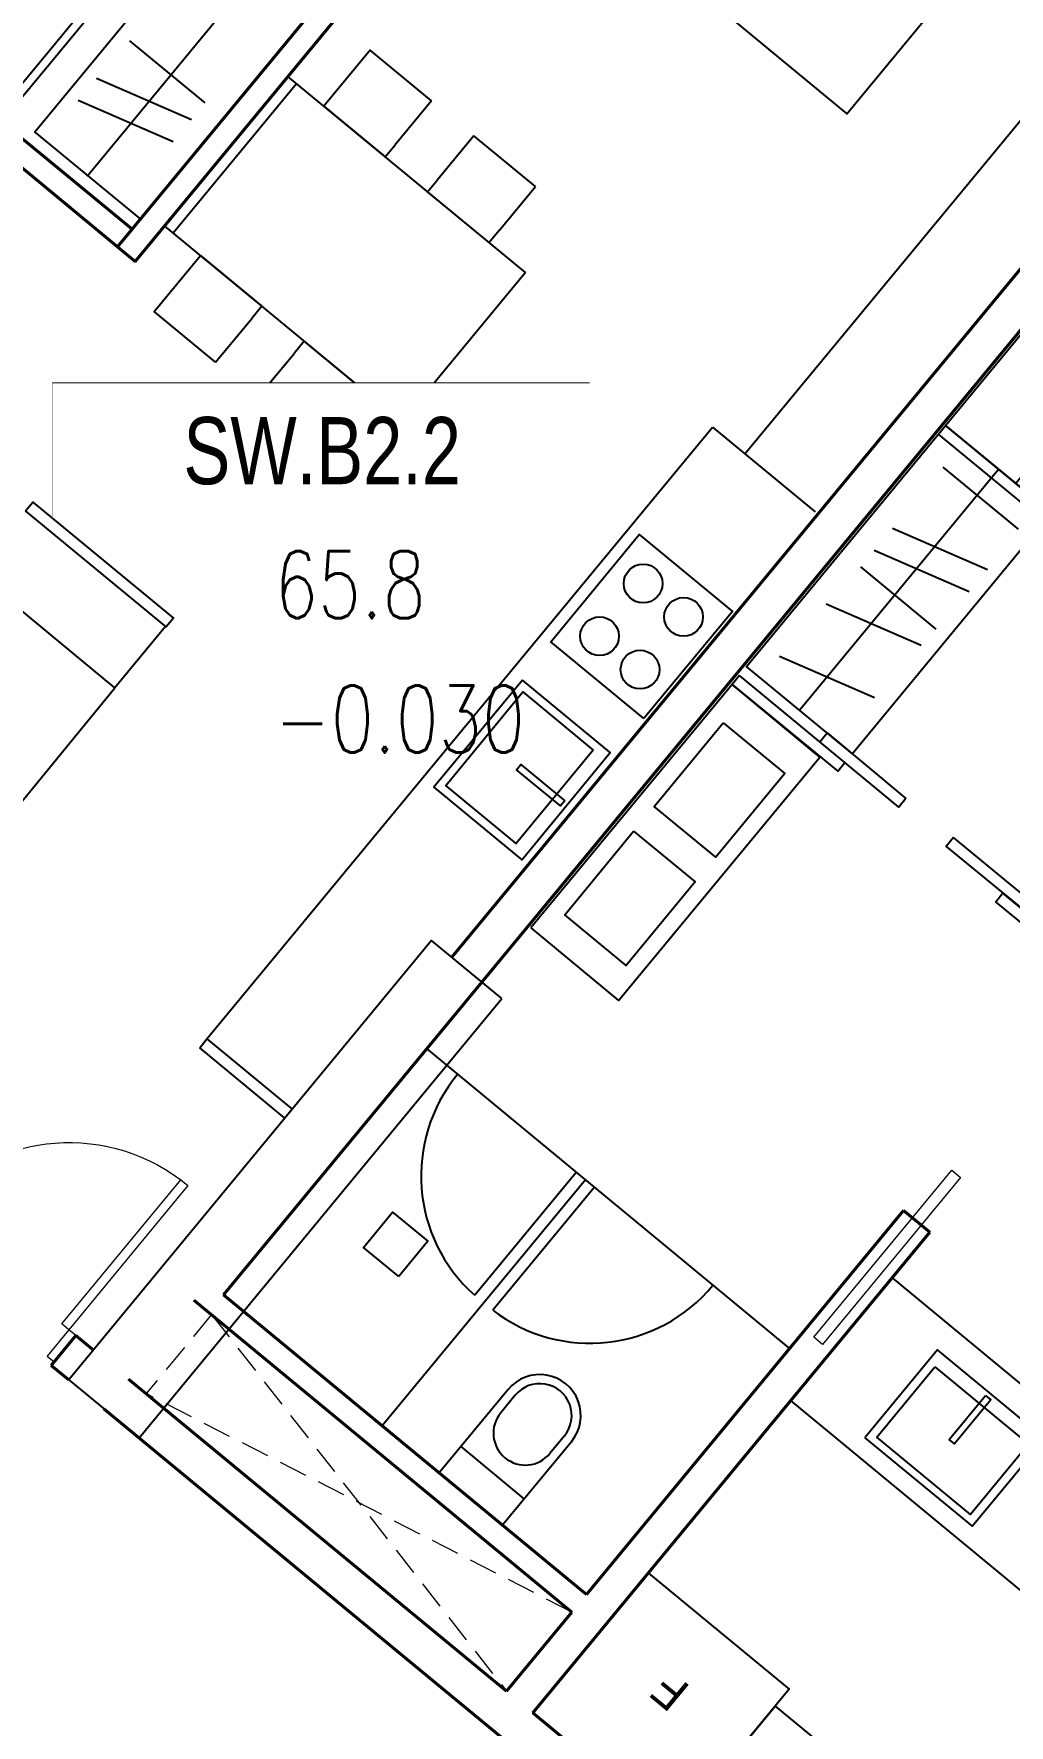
# Model space of a CAD drawing. Header units: millimetres. Extents: x -361702973 to 361248309, y -278557090 to 278849308.
# Drawn here: x 98568 to 102847, y 115868 to 123289 of the extents above; entities that cross this region are included whole.
import ezdxf
from ezdxf.enums import TextEntityAlignment as Align
from ezdxf.xclip import XClip

# ---------------------------------------------------------------- set-up
doc = ezdxf.new("R2010")
doc.units = ezdxf.units.MM
doc.header["$MEASUREMENT"] = 0
doc.header["$XCLIPFRAME"] = 0
doc.set_wipeout_variables(frame=1)
doc.linetypes.add('HIDDEN', pattern=[0.375, 0.25, -0.125])
doc.linetypes.add('TYPICAL 2 +1 BEDROOM FRONT$0$DASHED2', pattern=[9.524999999999999, 6.35, -3.175])
for name, color, linetype in [('A-ANNO-DIMS', 50, 'Continuous'), ('A-ANNO-ROOM', 50, 'Continuous'), ('A-DRAIN', 251, 'Continuous'), ('A-FURNITURE', 251, 'Continuous'), ('A-UNIT', 1, 'Continuous'), ('TYPICAL 1 BEDROOM$0$A-_DOOR----_E-', 32, 'Continuous'), ('TYPICAL 2 +1 BEDROOM FRONT$0$A-_DOOR----_E-', 32, 'Continuous')]:
    doc.layers.add(name, color=color, linetype=linetype)
doc.layers.add('A-COLUMN-OPTION 2', color=7, linetype='Continuous', true_color=0x2644ed)
for name, color, linetype, lineweight in [('KT-Chuviet', 255, 'Continuous', 15), ('KT-lomo nuoc', 3, 'HIDDEN', 5), ('KT-Net cat', 1, 'Continuous', 40), ('KT-Net cua', 87, 'Continuous', 9), ('KT-Net thay', 7, 'Continuous', 15), ('KT-Net truc', 18, 'Continuous', 15)]:
    doc.layers.add(name, color=color, linetype=linetype, lineweight=lineweight)
doc.styles.add('220126_HDN_HBA typical plan$0$210902_YS plan 330pm ver13$0$01 Level 1$0$CENTURY GOTHIC', font='GOTHIC.TTF')
doc.styles.add('220126_HDN_HBA typical plan$0$211210_HDN_HBA_TYPICAL PLAN CORE OPT 1$0$HBA-Text', font='GOTHIC.TTF')
doc.styles.add('font unicode ccu', font='arial.ttf')
doc.styles.add('ROMANS', font='ROMANS.SHX')

# ---------------------------------------------------------------- blocks, each defined once
blk = doc.blocks.new('A$C21AF0CCA')
at = {"layer": 'A-ANNO-ROOM', "insert": (1197.56892258345, 814.6835720778872), "char_height": 600, "attachment_point": 2, "rotation": 0.10542954816276216, "style": '220126_HDN_HBA typical plan$0$211210_HDN_HBA_TYPICAL PLAN CORE OPT 1$0$HBA-Text'}
blk.add_mtext_dynamic_manual_height_columns('A2a+', width=722857412.8743668, gutter_width=9765.624999999996, heights=[0], dxfattribs=at)
blk = doc.blocks.new('qweewe')
for p, q in [((-226617.649540008, -3043559.718917042, 0.0008727778800783348), (-226617.6495399146, -3043199.718917044, 0.0008727778800783348)), ((-226142.6495399146, -3043199.718917163, 0.0008727778800783348), (-226617.6495399146, -3043199.718917044, 0.0008727778800783348)), ((-226467.6495400079, -3043559.718917079, 0.0008727778800783348), (-226467.6495399145, -3043199.718917081, 0.0008727778800783348)), ((-226142.649539925, -3043239.718917165, 0.0008727778800783348), (-226242.649539925, -3043239.718917139, 0.0008727778800783348)), ((-226142.649540008, -3043559.718917165, 0.0008727778800783348), (-226617.649540008, -3043559.718917042, 0.0008727778800783348)), ((-226142.6495399976, -3043519.718917165, 0.0008727778800783348), (-226242.6495399976, -3043519.718917141, 0.0008727778800783348))]:
    blk.add_line(p, q)
for centre, radius, start, end in [((-226142.6495399613, -3043379.718917165, 0.0008727778800783348), 179.9999999999927, 269.9999999833247, 89.99999998332474), ((-226242.6495399613, -3043379.718917141, 0.0008727778800783348), 139.9999999999927, 89.99999998332474, 269.9999999833247), ((-226142.6495399613, -3043379.718917165, 0.0008727778800783348), 139.9999999999927, 269.9999999833247, 89.99999998332474)]:
    blk.add_arc(centre, radius, start, end)
blk = doc.blocks.new('*U320')
at = {"layer": 'KT-lomo nuoc', "ltscale": 500}
for p, q in [((286.5388147618742, 346.9712609546762), (1580.689208698629, -1305.3527865231)), ((1867.228023460504, -958.3722285160849), (1.734723475976807e-18, -0.009297052340116354))]:
    blk.add_line(p, q, dxfattribs=at)
blk.add_lwpolyline([(286.5388147618742, 346.9712609546762), (1867.228023460504, -958.3722285160849), (1580.689208698629, -1305.3527865231), (1.734723475976807e-18, -0.009297052340116354)], close=True, dxfattribs=at)
blk = doc.blocks.new('Condo-1BR')
at = {"layer": 'A-FURNITURE'}
for p, q in [((5411.055840596135, -2120.200336255104, -0.01477608142659859), (5410.863993243773, -719.9327019271441, 0.02090357550193681)), ((5359.512887455094, -2119.515569239884, -0.01161456940583658), (5359.524630255539, -1419.962140357093, -0.01161456940583659)), ((5462.598417529407, -2119.515569239884, -0.01161456940583657), (5462.586674732695, -1419.962140357035, -0.01161456940583658)), ((6313.856752035077, -2120.190756636963), (4247.4358745141, -2118.864804547571)), ((5998.759503087058, -4305.795953592227), (5998.762620406203, -5678.303684325801, 0.02739510591846444)), ((6217.214063614556, -4433.921463312639), (5780.31990722011, -4559.395156757906)), ((6206.016192987547, -4741.21754836847, -0.1498657787379717), (5769.122036604138, -4866.691241808061, -0.1498657787379716)), ((6193.037527922468, -4961.892595637444, -0.1498657787379716), (5764.798955727296, -4961.88980066395, -0.1498657787379716)), ((6193.036906670728, -5057.079224571527, -0.1498657787379717), (5756.142750279905, -5182.552918020665, -0.1498657787379717)), ((6193.036087725355, -5182.555769480619, -0.1498657787379716), (5756.141931330705, -5308.029462924256, -0.1498657787379716)), ((6193.034382332044, -5529.333378855023, -0.1498657787379716), (5764.795810136908, -5529.330583885283, -0.1498657787379717))]:
    blk.add_line(p, q, dxfattribs=at)
for points in [[(2149.485901046632, -169.2608531813894), (3298.686467926986, -169.2642823445785), (3298.686467925305, -869.2642823446367), (2149.485901050313, -869.2608531831938)], [(3298.686467926171, -169.4885580332775), (4098.686467926054, -169.4885580368282), (4098.686467926178, -965.6542381139298), (3298.68646792612, -965.6542381138133)], [(6299.790511235828, -2820.105792043294), (5799.791062681223, -2819.292320038803), (5798.559973021976, -4204.984443323658), (6298.559421570899, -4205.797915330244)], [(4798.774712355764, -4255.787115365209), (4798.774712357583, -4205.787115368905), (4198.558858306998, -4206.974892925442), (4198.558858301447, -4256.974892930855)], [(6298.7743862848, -4255.797915328323), (6298.774386284742, -4205.797915328236), (5698.55853223423, -4206.985692888527), (5698.558532234201, -4256.985692886548)], [(5121.738166198091, -4305.787115366984), (5121.738166200041, -4255.787115368963), (4671.73816619991, -4256.974892929051), (4671.738166201838, -4306.974892927363)], [(5391.917154719915, -4305.787115367159), (5391.917154714451, -4255.787115368963), (5841.712903546097, -4256.985692888469), (5841.712903544227, -4306.985692892224)], [(6298.762457404147, -5678.305642325286), (6298.76325407996, -4305.797911619622), (5698.763580076375, -4305.793995613174), (5698.762783404374, -5678.301726320788)], [(6298.765101969111, -5678.31644230141), (6298.765101969169, -5628.316442303272), (5698.549247918621, -5629.504219861556), (5698.549247920339, -5679.504219859751)]]:
    blk.add_lwpolyline(points, close=True, dxfattribs=at)
for points, elevation in [([(5772.303291036151, -1271.397744916641), (5972.303291036158, -1271.397744912887), (5972.303291036085, -1471.397744914837), (5772.303291038072, -1471.397744916467)], 0.003973369906323977), ([(3744.322076067379, -2028.212804423558), (3134.322076065393, -2028.212804423645), (3134.322076067227, -2528.212804423645), (3744.322076067197, -2528.212804419862)], -0.0413105883817479), ([(3705.322076065371, -2463.212804421695), (3173.322076067256, -2463.212804419862), (3173.32207606548, -2063.212804421724), (3705.322076069111, -2063.212804419833)], -0.04131058838174795), ([(3454.322076065509, -2508.212804417941), (3424.322076067248, -2508.212804421753), (3424.322076069169, -2258.212804419891), (3454.322076065444, -2258.212804421753)], -0.04131058838174791), ([(6221.808142608097, -3433.946425331495), (5871.80846416764, -3434.420950675179), (5871.164465500085, -2959.421387323731), (6221.164143938528, -2958.946861991339)], 9.393739839936205e-07), ([(6221.82224746688, -4050.927057811437), (5871.822569026452, -4051.401583155151), (5871.178570358876, -3576.402019803791), (6221.178248797354, -3575.927494471252)], 9.39373984033343e-07), ([(6300.132407725578, -6499.91160844345), (5900.132407723613, -6499.909549460688), (5900.132163343951, -5678.303316438629), (6300.132163342023, -5678.305375417549)], 0.02739510591846442)]:
    blk.add_lwpolyline(points, close=True, dxfattribs=dict(at, elevation=elevation))
at = {"layer": 'A-FURNITURE', "elevation": 0.04430689783758156}
blk.add_lwpolyline([(4097.342054657391, -1946.14538368574), (2149.102658768978, -1946.078796135291), (2149.102658770898, -2646.078796137037), (4097.342054655463, -2646.145383689349), (4097.342054657303, -1946.145383685653)], dxfattribs=at)
at = {"layer": 'A-FURNITURE'}
for centre, start, end in [((5384.51288744765, -2119.515988895582, -0.01161456940583658), 92.0457514419217, 179.9990382239874), ((5437.598417534944, -2119.515988893836, -0.01161456940583657), 0.0009617760125485436, 87.95424855807833)]:
    blk.add_arc(centre, 699.9999999999995, start, end, dxfattribs=at)
at = {"layer": 'KT-Net cat'}
for p, q in [((2050.067573193621, 0.647935363376746, -4.843374779673649e-09), (6399.623244326955, 0.3581381723342929, -4.721180644799909e-09)), ((2050.06757265365, -169.3520650139835, -4.846184108042125e-09), (4098.68647034435, -169.4885580368864, -4.846183948406556e-09)), ((4098.686439071833, -169.9216299261025), (4098.504210598388, -2904.982268492662)), ((4248.686467593114, -169.4985520641494), (4248.656485511005, -619.4985510653642)), ((4248.686467593114, -169.4985520641494, -4.846183936710725e-09), (6399.426311867843, -169.6418490839715, -4.846183769140503e-09)), ((4248.401243819499, -619.4985340594139, -4.846183907742197e-09), (6398.905020064376, -619.6418153507402, -4.846183740192305e-09)), ((4248.394581134533, -719.4985338373517, -4.846183901318299e-09), (6313.898357568061, -719.6361518465856, -5.247612349011339e-09)), ((4248.649822825952, -719.4985508433892), (4248.504210855193, -2904.983411547844)), ((6313.898357568054, -719.6361518465274, -5.247612349011339e-09), (6313.273397722056, -10099.63613102454, -4.846183136623732e-09)), ((4248.504210855193, -2904.983411547844), (4098.504210598388, -2904.982268492662))]:
    blk.add_line(p, q, dxfattribs=at)
at = {"layer": 'KT-Net cua', "elevation": -0.01005443388242633}
blk.add_lwpolyline([(4148.263569348608, -2225.881722525082), (4198.263569350507, -2225.881722525141), (4198.263569346731, -3175.881722534337), (4148.263569348601, -3175.881722530728)], close=True, dxfattribs=at)
at = {"layer": 'A-FURNITURE', "rotation": 270.0009617747953}
blk.add_blockref('qweewe', (3048289.673742119, -227286.4979680309, -0.0008727778774400903), dxfattribs=at)
at = {"layer": 'KT-lomo nuoc', "linetype": 'HIDDEN', "xscale": -1, "rotation": 140.4450093025148}
blk.add_blockref('*U320', (4248.686467593106, -169.4985520642076), dxfattribs=at)
at = {"layer": 'A-FURNITURE', "insert": (3756.30800351566, -624.7452108455764, 4.846155641283745e-09), "char_height": 149.9999999999999, "width": 310.8634934604631, "attachment_point": 6, "style": '220126_HDN_HBA typical plan$0$210902_YS plan 330pm ver13$0$01 Level 1$0$CENTURY GOTHIC'}
blk.add_mtext('F', dxfattribs=at)
blk = doc.blocks.new('*U144')
at = {"layer": 'TYPICAL 2 +1 BEDROOM FRONT$0$A-_DOOR----_E-'}
for points in [[(79.99999999912372, 920), (39.9999999991237, 920), (39.99999999912325, 0), (79.99999999912325, 0)], [(0, 0), (0, 0), (0, 0), (39.99999999912325, 0), (39.99999999912325, -42), (49.99999999912689, -42), (49.99999999912689, -100), (0, -100), (0, -100), (0, -100)], [(1000, 0), (1000, 0), (1000, 0), (960.0000000008731, 0), (960.0000000008731, -42), (950.0000000008731, -42), (950.0000000008731, -100), (1000, -100), (1000, -100), (1000, -100)]]:
    blk.add_lwpolyline(points, close=True, dxfattribs=at)
at = {"layer": 'TYPICAL 2 +1 BEDROOM FRONT$0$A-_DOOR----_E-', "color": 8, "linetype": 'TYPICAL 2 +1 BEDROOM FRONT$0$DASHED2', "ltscale": 0.1}
blk.add_arc((39.99999999912325, 0), 920.0000000017498, 0, 90, dxfattribs=at)
blk = doc.blocks.new('*U28')
at = {"color": 0}
for points in [[(-1100, -150), (-1100, 0), (-1060, 0), (-1060, -150)], [(-40, -150), (-40, 0), (0, 0), (0, -150)], [(-1020, -150), (-1060, -150), (-1060, -350.9565185792744), (-1020, -350.9565185792744)], [(-40, -150), (-80, -150), (-80, -970), (-40, -970)]]:
    blk.add_lwpolyline(points, close=True, dxfattribs=at)
for centre, radius, start, end in [((-1060.538708044109, -150.4191404617477), 200.5381016879552, 270.1539145637665, 0.05069369801717966), ((-41.53932015914406, -152.4398411269907), 818.4643164306439, 179.8292010983319, 267.3066065333389)]:
    blk.add_arc(centre, radius, start, end, dxfattribs=at)
blk = doc.blocks.new('condotel corner')
at = {"layer": 'A-COLUMN-OPTION 2', "elevation": 8.041757009318141e-08}
blk.add_lwpolyline([(12458977.22684532, 621184.85618327), (12458668.80437829, 621439.5630379729), (12457076.8865364, 619511.9226190522), (12457385.30900343, 619257.2157643475)], close=True, dxfattribs=at)
at = {"layer": 'A-DRAIN'}
for points, elevation in [([(12459600.27511157, 622413.7214838102), (12459191.61534298, 622751.2080665644), (12459580.04329672, 623221.5523285217), (12459988.7030653, 622884.0657457694)], 0.1111634137322391), ([(12459067.50646231, 622582.8358274604), (12458679.07850857, 622112.4915655031), (12459064.60659215, 621794.107996866), (12459453.03454589, 622264.4522588233)], 0.04131066801288475), ([(12459378.08197667, 622275.7709322273), (12459039.32185964, 621865.5690513066), (12458730.89939278, 622120.2759062162), (12459069.65950981, 622530.4777871369)], 0.04131066748414075), ([(12459252.95095273, 622053.5813130977), (12459233.84793861, 622030.4496280848), (12459041.08389683, 622189.6414124033), (12459060.18691095, 622212.7730974163)], 0.04131066803770841)]:
    blk.add_lwpolyline(points, close=True, dxfattribs=dict(at, elevation=elevation))
for centre in [(12459597.00281551, 623006.5235520251, 0.111160433977777), (12459774.34573395, 622860.0671104532, 0.1111604342632491), (12459405.97267433, 622775.2067018825, 0.1111604343501319), (12459583.31559277, 622628.7502603106, 0.111160434635604)]:
    blk.add_circle(centre, 85.00000000000004, dxfattribs=at)
at = {"layer": 'A-FURNITURE'}
for p, q in [((12460043.66749309, 623575.2447044261, 8.492973365535063e-08), (12463213.39884985, 627413.446726992, 8.492973365534775e-08)), ((12458115.05462025, 625952.110098768, 8.046147637259394e-08), (12457157.25595914, 624792.3936124276, -0.1390940729820165)), ((12457675.63555389, 625115.0193009246, -0.2341696398830592), (12457345.44134135, 625387.7097054664, -0.2341696398830592)), ((12457615.0233577, 625041.6254592035, -0.2341696398830592), (12457198.25589933, 625223.0780350324, -0.2341696398830594)), ((12458076.69866879, 625199.6742507932, 8.046147637053025e-08), (12457535.44660255, 624544.276508356, 8.151648133087643e-08)), ((12459080.43661392, 624370.7497649223, 8.033994334863532e-08), (12458038.14585905, 625231.5126088576, 8.232583631780218e-08)), ((12457535.12338603, 624944.8765168451, -0.2341696398830594), (12457118.35592765, 625126.329092674, -0.2341696398830592)), ((12458668.88128733, 625124.3239408445, -0.0008737684468452719), (12458509.68950315, 624931.5598989532, -0.0008737681365494949)), ((12458854.57218023, 624970.9734286994, -0.0008737681479352716), (12458695.38039604, 624778.2093868081, -0.0008737678376394947)), ((12459124.44183888, 624748.1049308341, -0.0008737677135211841), (12458854.57218023, 624970.9734286976, -0.0008737681479352716)), ((12458965.25005469, 624555.3408889447, -0.0008737674032254075), (12459124.44183888, 624748.104930836, -0.0008737677135211841)), ((12458539.18454751, 623715.3520226174, 8.1394947996406e-08), (12457496.89379281, 624576.1148664204, 8.338084195815995e-08)), ((12459080.43661374, 624370.7497650546, 0.0008739314050511241), (12458539.18454751, 623715.3520226174, 0.0008739324600560841)), ((12457721.39329892, 623977.0184110769, -0.0008737666000067391), (12457880.5850831, 624169.7824529682, -0.0008737669103025152)), ((12457907.08419182, 623823.6678989299, -0.0008737663010967388), (12458066.275976, 624016.431940825, -0.000873766611392515)), ((12458176.95385047, 623600.7994010702, -0.0008737658666826516), (12457907.08419182, 623823.6678989299, -0.0008737663010967388)), ((12458336.14563465, 623793.5634429597, -0.0008737661769784282), (12458176.95385047, 623600.7994010702, -0.0008737658666826516)), ((12457683.36491355, 621008.1064541016, 7.971676650588968e-08), (12459900.84037758, 623693.2295301924, 7.97167665058833e-08)), ((12459900.84037758, 623693.2295301941, 7.971676650586806e-08), (12460351.86694881, 623320.6561555179, 8.046147637050693e-08)), ((12457501.25473864, 622818.514453875, 8.046151068322462e-08), (12457278.62852906, 622548.9381801382, 8.046151053149146e-08)), ((12457683.36491355, 621008.106454103, 7.971676650587274e-08), (12458057.39795714, 620699.2159323613, 8.046151034444864e-08))]:
    blk.add_line(p, q, dxfattribs=at)
for points, elevation in [([(12459485.47740053, 626071.4258380227), (12459400.48724621, 625968.5119486426), (12460490.84366367, 625068.0546756492), (12461990.91637294, 626884.4805675365), (12461717.35296789, 627110.3994998795)], 8.453373808740476e-08), ([(12458668.88128733, 625124.3239408445), (12458399.01162869, 625347.1924387029), (12458195.8936676, 625101.2385450501), (12458465.76332625, 624878.3700471886), (12458509.68950315, 624931.5598989532)], -0.0008737681365485304), ([(12458965.25005469, 624555.3408889447), (12458921.3238778, 624502.1510371801), (12458651.45421915, 624725.0195350435), (12458695.38039604, 624778.2093868081)], -0.0008737678376385302), ([(12457721.39329892, 623977.0184110769), (12457451.52364028, 624199.8869089348), (12457654.64160135, 624445.840802598), (12457924.51126, 624222.9723047346), (12457880.5850831, 624169.7824529682)], -0.0008737669103015507), ([(12458336.14563465, 623793.5634429615), (12458380.07181155, 623846.7532947261), (12458110.2021529, 624069.6217925858), (12458066.275976, 624016.431940825)], -0.0008737666113915504)]:
    blk.add_lwpolyline(points, dxfattribs=dict(at, elevation=elevation))
for points, elevation in [([(12457391.16758759, 624604.5248842165), (12458346.02345517, 625761.3648408111), (12457883.39249958, 626143.4279347397), (12456928.53663199, 624986.5879781377)], 8.041757067253214e-08), ([(12456772.06151517, 621929.5189402329), (12457278.62843283, 622548.9382596074), (12456664.7399748, 623055.9104000947), (12456155.21658112, 622438.9326496406)], 8.041757041491474e-08)]:
    blk.add_lwpolyline(points, close=True, dxfattribs=dict(at, elevation=elevation))
at = {"layer": 'KT-Net cat'}
for p, q in [((12458757.47586754, 621366.3347901235, 8.046151041190728e-08), (12463596.90610698, 627226.3616638398, 8.046151100446976e-08)), ((12457108.03133173, 619706.6788798058, 8.046151024408388e-08), (12456999.78091848, 619575.5993313183, 8.046151023082919e-08)), ((12457185.13694848, 619643.0021661308, 8.04615102376449e-08), (12457108.03133173, 619706.6788798057, 8.046151024408388e-08)), ((12457076.88653524, 619511.9226176433, 8.046151022439024e-08), (12456999.78091848, 619575.5993313182, 8.046151023082919e-08))]:
    blk.add_line(p, q, dxfattribs=at)
at = {"layer": 'KT-Net cat', "elevation": 8.041757108907411e-08}
blk.add_lwpolyline([(12461128.30308362, 628973.3589441492), (12457368.12383969, 624420.1883731137), (12457291.01822293, 624483.8650867871), (12461108.06462969, 629105.8956596453)], dxfattribs=at)
at = {"layer": 'KT-Net cat', "elevation": 0.03197774439438866}
blk.add_lwpolyline([(12456814.95645309, 625006.7087087189), (12456751.27890572, 624929.6020824418), (12457291.01822302, 624483.865086715), (12457354.69577039, 624560.9717129921)], close=True, dxfattribs=at)
at = {"layer": 'TYPICAL 1 BEDROOM$0$A-_DOOR----_E-'}
for points, elevation in [([(12456887.37788367, 623325.5008404115), (12456919.21624051, 623364.0536487913), (12457536.06117457, 622854.639939391), (12457504.22281773, 622816.0871310094)], 7.794979204969495e-08), ([(12457651.52655671, 620969.5536457237), (12457683.36491355, 621008.1064541035), (12458057.39767746, 620699.2155930474), (12458025.55932062, 620660.6627846658)], 8.041757023509715e-08)]:
    blk.add_lwpolyline(points, close=True, dxfattribs=dict(at, elevation=elevation))
at = {"layer": 'KT-Net cua', "xscale": -1}
for name, p, rotation in [('*U144', (12456814.95561939, 625006.7076991986, 0.03197774439435432), 320.4488267372188), ('*U28', (12457012.51626122, 619591.0204546697, 8.046154517011035e-08), 140.4488267372188)]:
    blk.add_blockref(name, p, dxfattribs=dict(at, rotation=rotation))
blk = doc.blocks.new('TAG CAO DO SAN')
at = {"layer": 'KT-Net thay', "flags": 128}
blk.add_lwpolyline([(1526701.778855525, -266095.2298759429), (1526701.778855525, -266566.6584041911), (1527644.63591202, -266566.6584041911), (1527644.63591202, -266095.2298759429)], close=True, dxfattribs=at)
blk.add_wipeout([(1526701.778855525, -266095.2298759429), (1527644.6359120198, -266095.2298759429), (1527644.6359120198, -266566.65840419114), (1526701.778855525, -266566.65840419114)]).dxf.layer = 'KT-Net thay'
for points in [[(1526701.778855525, -266330.9441400666), (1527644.63591202, -266330.9441400666)], [(1526701.778855525, -266566.6584041911), (1527644.63591202, -266566.6584041911)]]:
    blk.add_lwpolyline(points, dxfattribs=at)
at = {"layer": 'KT-Chuviet', "color": 31, "style": 'ROMANS', "width": 0.75}
blk.add_text('DTTT:', height=117.8571320618522, dxfattribs=at).set_placement((1526748.92170835, -266507.8139601254))
at = {"layer": 'KT-Chuviet', "color": 31, "style": 'font unicode ccu', "width": 0.75}
blk.add_attdef('TÊNPHÒNG', text='', height=117.85713, dxfattribs=at).set_placement((1527175.308820772, -266213.4467624734), align=Align.MIDDLE_CENTER)
at = {"layer": 'KT-Chuviet', "color": 31, "ltscale": 15, "style": 'ROMANS', "width": 0.75, "flags": 8}
blk.add_attdef('CAO-DO', (1527091.943339912, -266507.7298381611), '', height=117.8571320618522, dxfattribs=at)

msp = doc.modelspace()

# ---------------------------------------------------------------- block references
at = {"layer": 'A-ANNO-ROOM'}
for p in [(-193366.6029767873, 192837.9996409905, 5.460855537377236e-05), (-194725.1126339572, 187914.7636662904, 5.460855537377236e-05), (-204628.500881133, 156603.4286092457, 5.461079910308954e-05), (-263479.6090599558, 50485.12915140932, 5.460850030168077e-05), (-269121.1781233152, 49296.5544193383, 5.460850030168077e-05), (-249390.2929153891, 45734.43883928895, 5.460850030168077e-05), (-231828.0778406897, 44407.82273046864, 5.460832008522107e-05), (-260545.3674363113, 42210.52099001262, 5.460850030168077e-05), (-266005.9544405445, 40714.37009385967, 5.460850030168077e-05), (-231175.8712175231, 40645.45605562796, 5.460850030168077e-05), (-228303.7210763374, 35687.765146195, 5.460832008522128e-05)]:
    msp.add_blockref('A$C21AF0CCA', p, dxfattribs=at)

# ---------------------------------------------------------------- next in the draw order: block references
at = {"layer": 'A-UNIT', "transparency": 33554618, "rotation": 140.4475168924029}
msp.add_blockref('Condo-1BR', (103809.6570101374, 113180.7402690635, 4.823169003855714e-09), dxfattribs=at)

# ---------------------------------------------------------------- next in the draw order: block references
at = {"layer": 'A-ANNO-DIMS'}
msp.add_blockref('condotel corner', (-12358355.9519427, -502129.2386902521, -8.041750747425733e-08), dxfattribs=at)

# ---------------------------------------------------------------- next in the draw order: block references
at = {"layer": 'KT-Net truc'}
ref = msp.add_blockref('TAG CAO DO SAN', (-3718105.247948165, 786994.0318158881, -8.873892993542157e-05), dxfattribs=dict(at, xscale=2.5, yscale=2.5, zscale=2.5))
XClip(ref).set_block_clipping_path([(1526674.1636322693, -266330.9441400666), (1527644.6359120198, -266095.2298759429)])
ref.add_attrib('CAO-DO', '65.8', (99624.61040161441, 120724.7072204855, -8.873892993542157e-05), dxfattribs={"layer": 'KT-Chuviet', "color": 31, "ltscale": 15, "height": 294.6428301546305, "style": 'ROMANS', "width": 0.7500000000000001})
ref.add_attrib('CAO-DO', '-0.030', (99624.61040161441, 120135.4215601762, -8.873892993542157e-05), dxfattribs={"layer": 'KT-Chuviet', "color": 31, "ltscale": 15, "height": 294.6428301546305, "style": 'ROMANS', "width": 0.7500000000000001})
ref.add_attrib('TÊNPHÒNG', 'SW.B2.2', dxfattribs={"layer": 'KT-Chuviet', "color": 31, "height": 294.642825, "style": 'font unicode ccu', "width": 0.7500000000000001}).set_placement((99833.02410376557, 121460.4149097047, -8.873892993542157e-05), align=Align.MIDDLE_CENTER)

doc.saveas('drawing.dxf')
